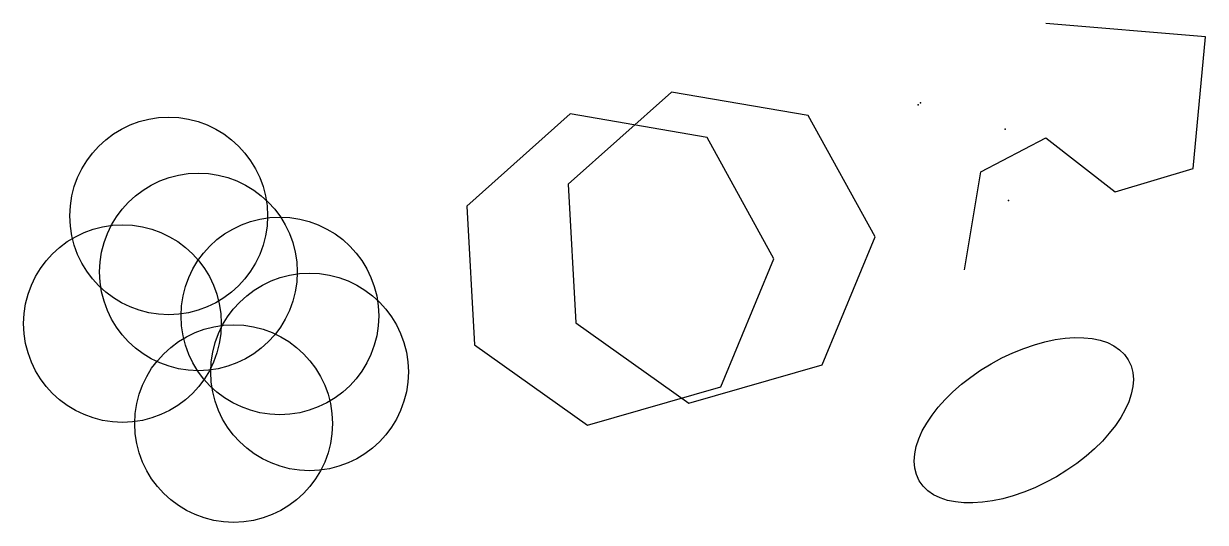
# Model space of a CAD drawing. Header units: metres. Extents: x 2.4 to 31.5, y 0.4 to 12.7.
import ezdxf

# ---------------------------------------------------------------- set-up
doc = ezdxf.new("R2010")
doc.units = ezdxf.units.M

msp = doc.modelspace()

# ---------------------------------------------------------------- linework, layer by layer
msp.add_lwpolyline([(25.564431, 6.651125), (25.971292, 9.062327), (27.571611, 9.902184), (29.280427, 8.574669), (31.206236, 9.143604), (31.504601, 12.394663), (27.571611, 12.719769)])
for points in [[(23.367381, 7.46389), (21.717119, 10.457221), (18.347916, 11.033305), (15.796852, 8.758339), (15.98493, 5.345419), (18.770523, 3.364543), (22.056023, 4.307351)], [(20.871967, 6.922047), (19.221705, 9.915378), (15.852502, 10.491462), (13.301438, 8.216496), (13.489516, 4.803576), (16.275109, 2.8227), (19.560609, 3.765508)]]:
    msp.add_lwpolyline(points, close=True)
for centre in [(5.953732, 7.978641), (6.686082, 6.596941), (8.693263, 5.513255), (4.814521, 5.323609), (9.425612, 4.131554), (7.554052, 2.858223)]:
    msp.add_circle(centre, 2.436152)
msp.add_ellipse((27.02913, 2.939499), major_axis=(2.576786, 1.490069), ratio=0.5404)
for p in [(24.42522, 10.714949), (24.479468, 10.769134), (26.568021, 10.118922), (26.649393, 8.357931)]:
    msp.add_point(p)

doc.saveas('drawing.dxf')
